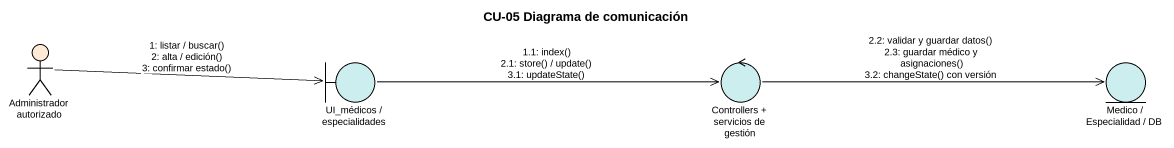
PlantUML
@startuml
title CU-05 Diagrama de comunicación
actor "Administrador autorizado" as Administrador_autorizado #FFEAD7
boundary "UI_médicos / especialidades" as UI_médicos_especialidades #CCEEEE
control "Controllers + servicios de gestión" as Controllers_servicios_de #CCEEEE
entity "Medico / Especialidad / DB" as Medico_Especialidad_DB #CCEEEE
Administrador_autorizado -right-> UI_médicos_especialidades : 1: listar / buscar()\n2: alta / edición()\n3: confirmar estado()
UI_médicos_especialidades -right-> Controllers_servicios_de : 1.1: index()\n2.1: store() / update()\n3.1: updateState()
Controllers_servicios_de -right-> Medico_Especialidad_DB : 2.2: validar y guardar datos()\n2.3: guardar médico y asignaciones()\n3.2: changeState() con versión
@enduml
